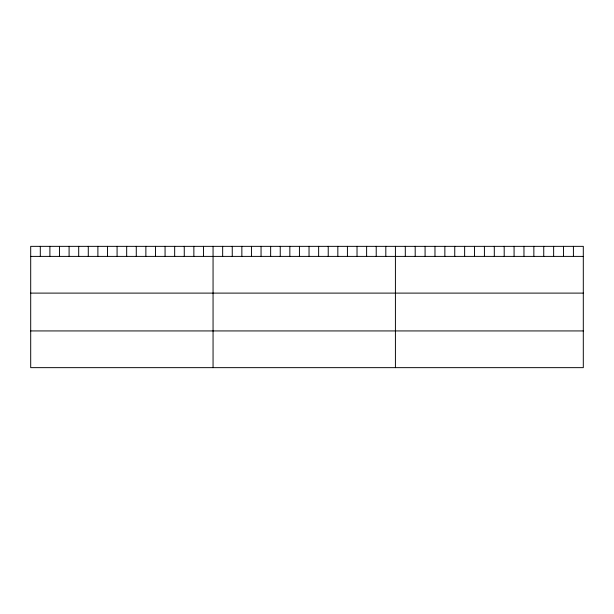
<?xml version="1.0" encoding="UTF-8"?>
<svg xmlns="http://www.w3.org/2000/svg" width="614" height="614" viewBox="0 0 614 614"><rect width="100%" height="100%" fill="white"/><g stroke="black" fill="none" stroke-linecap="round" stroke-linejoin="round"><path stroke-width="0.92" d="M583.3 256.399L583.3 367.648L30.7 367.648L30.7 246.352L583.3 246.352L583.3 256.399L30.7 256.399M30.7 293.108L583.3 293.108M30.7 330.931L583.3 330.931M573.415 246.352L573.415 256.399M563.522 246.352L563.522 256.399M553.636 246.352L553.636 256.399M543.743 246.352L543.743 256.399M533.858 246.352L533.858 256.399M523.965 246.352L523.965 256.399M514.079 246.352L514.079 256.399M504.194 246.352L504.194 256.399M494.301 246.352L494.301 256.399M484.415 246.352L484.415 256.399M474.522 246.352L474.522 256.399M464.637 246.352L464.637 256.399M454.751 246.352L454.751 256.399M444.858 246.352L444.858 256.399M434.973 246.352L434.973 256.399M425.08 246.352L425.08 256.399M415.194 246.352L415.194 256.399M405.301 246.352L405.301 256.399M395.416 246.352L395.416 367.648M385.815 246.352L385.815 256.399M376.221 246.352L376.221 256.399M366.619 246.352L366.619 256.399M357.026 246.352L357.026 256.399M347.424 246.352L347.424 256.399M337.83 246.352L337.83 256.399M328.229 246.352L328.229 256.399M318.635 246.352L318.635 256.399M309.034 246.352L309.034 256.399M299.44 246.352L299.44 256.399M289.839 246.352L289.839 256.399M280.245 246.352L280.245 256.399M270.644 246.352L270.644 256.399M261.05 246.352L261.05 256.399M251.448 246.352L251.448 256.399M241.855 246.352L241.855 256.399M232.253 246.352L232.253 256.399M222.659 246.352L222.659 256.399M213.058 246.352L213.058 367.648M203.457 246.352L203.457 256.399M193.863 246.352L193.863 256.399M184.261 246.352L184.261 256.399M174.668 246.352L174.668 256.399M165.066 246.352L165.066 256.399M155.472 246.352L155.472 256.399M145.871 246.352L145.871 256.399M136.277 246.352L136.277 256.399M126.676 246.352L126.676 256.399M117.082 246.352L117.082 256.399M107.481 246.352L107.481 256.399M97.887 246.352L97.887 256.399M88.286 246.352L88.286 256.399M78.692 246.352L78.692 256.399M69.09 246.352L69.09 256.399M59.497 246.352L59.497 256.399M49.895 246.352L49.895 256.399M40.301 246.352L40.301 256.399"/></g></svg>
